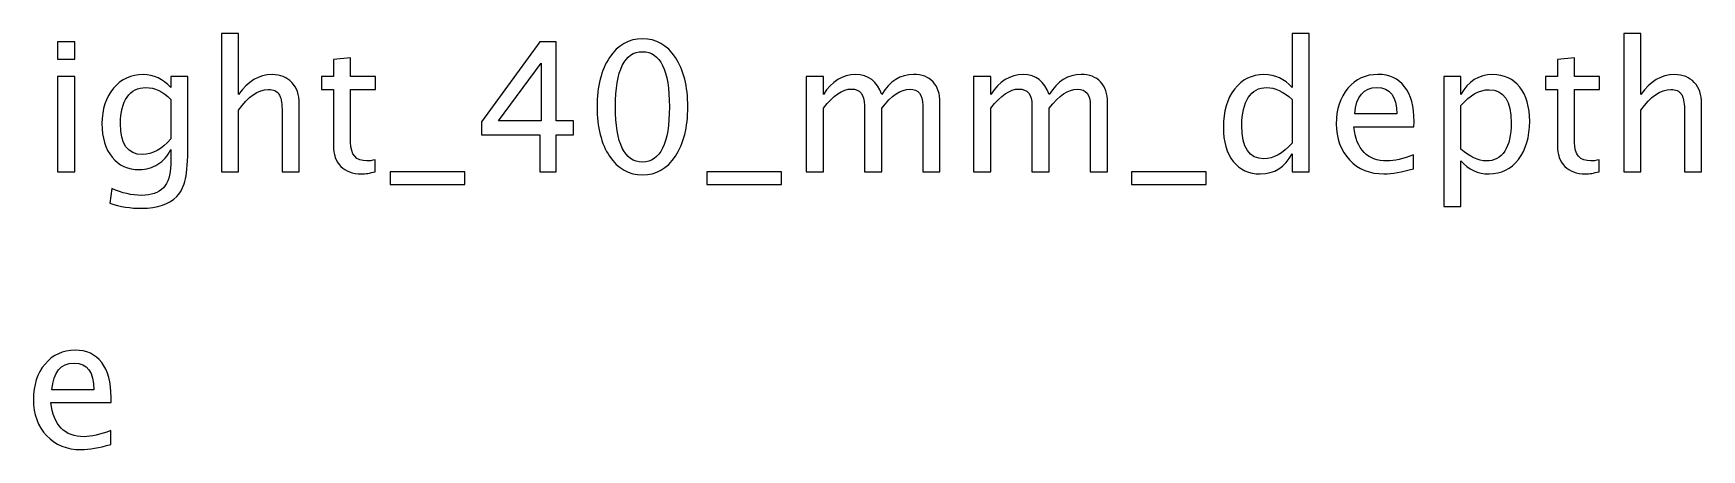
# Model space of a CAD drawing. Header units: centimetres. Extents: x -40.8 to 37.3, y -24.7 to 43.3.
# Drawn here: x 17.65 to 37.33, y 38.39 to 43.3 of the extents above; entities that cross this region are included whole.
import ezdxf

# ---------------------------------------------------------------- set-up
doc = ezdxf.new("R2010")
doc.units = ezdxf.units.CM
doc.header["$MEASUREMENT"] = 0
doc.layers.add('Layer 1', color=7, linetype='Continuous')

msp = doc.modelspace()

# ---------------------------------------------------------------- linework, layer by layer
at = {"layer": 'Layer 1'}
for points, knots in [([(19.86375, 41.67044), (19.86375, 41.67044), (19.86375, 43.30239), (19.86375, 43.30239), (19.86375, 43.30239), (19.86375, 43.30239), (20.06695, 43.30239), (20.06695, 43.30239), (20.06695, 43.30239), (20.06695, 43.30239), (20.06695, 42.58026), (20.06695, 42.58026), (20.06695, 42.58026), (20.17455, 42.73724), (20.30649, 42.81556), (20.46242, 42.81556), (20.46242, 42.81556), (20.56049, 42.81556), (20.63845, 42.78487), (20.69595, 42.72313), (20.69595, 42.72313), (20.75346, 42.66175), (20.78239, 42.57884), (20.78239, 42.47513), (20.78239, 42.47513), (20.78239, 42.47513), (20.78239, 41.67044), (20.78239, 41.67044), (20.78239, 41.67044), (20.78239, 41.67044), (20.57918, 41.67044), (20.57918, 41.67044), (20.57918, 41.67044), (20.57918, 41.67044), (20.57918, 42.40881), (20.57918, 42.40881), (20.57918, 42.40881), (20.57918, 42.49206), (20.56684, 42.55133), (20.5425, 42.58661), (20.5425, 42.58661), (20.5178, 42.62224), (20.47723, 42.63987), (20.42043, 42.63987), (20.42043, 42.63987), (20.29555, 42.63987), (20.17772, 42.55838), (20.06695, 42.3954), (20.06695, 42.3954), (20.06695, 42.3954), (20.06695, 41.67044), (20.06695, 41.67044), (20.06695, 41.67044), (20.06695, 41.67044), (19.86375, 41.67044), (19.86375, 41.67044)], [0, 0, 0, 0, 0.06666667, 0.06666667, 0.06666667, 0.06666667, 0.13333333, 0.13333333, 0.13333333, 0.13333333, 0.2, 0.2, 0.2, 0.2, 0.26666667, 0.26666667, 0.26666667, 0.26666667, 0.33333333, 0.33333333, 0.33333333, 0.33333333, 0.4, 0.4, 0.4, 0.4, 0.46666667, 0.46666667, 0.46666667, 0.46666667, 0.53333333, 0.53333333, 0.53333333, 0.53333333, 0.6, 0.6, 0.6, 0.6, 0.66666667, 0.66666667, 0.66666667, 0.66666667, 0.73333333, 0.73333333, 0.73333333, 0.73333333, 0.8, 0.8, 0.8, 0.8, 0.86666667, 0.86666667, 0.86666667, 0.86666667, 1, 1, 1, 1]), ([(32.49533, 41.67044), (32.49533, 41.67044), (32.49533, 41.88105), (32.49533, 41.88105), (32.49533, 41.88105), (32.41243, 41.72371), (32.28755, 41.64504), (32.12068, 41.64504), (32.12068, 41.64504), (31.98522, 41.64504), (31.87868, 41.69408), (31.80107, 41.7925), (31.80107, 41.7925), (31.72346, 41.89093), (31.68465, 42.02534), (31.68465, 42.19573), (31.68465, 42.19573), (31.68465, 42.38199), (31.72875, 42.53192), (31.81659, 42.64552), (31.81659, 42.64552), (31.90478, 42.75876), (32.0205, 42.81556), (32.16408, 42.81556), (32.16408, 42.81556), (32.29707, 42.81556), (32.40785, 42.76476), (32.49533, 42.66281), (32.49533, 42.66281), (32.49533, 42.66281), (32.49533, 43.30239), (32.49533, 43.30239), (32.49533, 43.30239), (32.49533, 43.30239), (32.69854, 43.30239), (32.69854, 43.30239), (32.69854, 43.30239), (32.69854, 43.30239), (32.69854, 41.67044), (32.69854, 41.67044), (32.69854, 41.67044), (32.69854, 41.67044), (32.49533, 41.67044), (32.49533, 41.67044)], [0, 0, 0, 0, 0.08333333, 0.08333333, 0.08333333, 0.08333333, 0.16666667, 0.16666667, 0.16666667, 0.16666667, 0.25, 0.25, 0.25, 0.25, 0.33333333, 0.33333333, 0.33333333, 0.33333333, 0.41666667, 0.41666667, 0.41666667, 0.41666667, 0.5, 0.5, 0.5, 0.5, 0.58333333, 0.58333333, 0.58333333, 0.58333333, 0.66666667, 0.66666667, 0.66666667, 0.66666667, 0.75, 0.75, 0.75, 0.75, 0.83333333, 0.83333333, 0.83333333, 0.83333333, 1, 1, 1, 1]), ([(36.4087, 41.67044), (36.4087, 41.67044), (36.4087, 43.30239), (36.4087, 43.30239), (36.4087, 43.30239), (36.4087, 43.30239), (36.6119, 43.30239), (36.6119, 43.30239), (36.6119, 43.30239), (36.6119, 43.30239), (36.6119, 42.58026), (36.6119, 42.58026), (36.6119, 42.58026), (36.7195, 42.73724), (36.85144, 42.81556), (37.00737, 42.81556), (37.00737, 42.81556), (37.10544, 42.81556), (37.1834, 42.78487), (37.2409, 42.72313), (37.2409, 42.72313), (37.29841, 42.66175), (37.32734, 42.57884), (37.32734, 42.47513), (37.32734, 42.47513), (37.32734, 42.47513), (37.32734, 41.67044), (37.32734, 41.67044), (37.32734, 41.67044), (37.32734, 41.67044), (37.12413, 41.67044), (37.12413, 41.67044), (37.12413, 41.67044), (37.12413, 41.67044), (37.12413, 42.40881), (37.12413, 42.40881), (37.12413, 42.40881), (37.12413, 42.49206), (37.11179, 42.55133), (37.08745, 42.58661), (37.08745, 42.58661), (37.06275, 42.62224), (37.02218, 42.63987), (36.96538, 42.63987), (36.96538, 42.63987), (36.8405, 42.63987), (36.72267, 42.55838), (36.6119, 42.3954), (36.6119, 42.3954), (36.6119, 42.3954), (36.6119, 41.67044), (36.6119, 41.67044), (36.6119, 41.67044), (36.6119, 41.67044), (36.4087, 41.67044), (36.4087, 41.67044)], [0, 0, 0, 0, 0.06666667, 0.06666667, 0.06666667, 0.06666667, 0.13333333, 0.13333333, 0.13333333, 0.13333333, 0.2, 0.2, 0.2, 0.2, 0.26666667, 0.26666667, 0.26666667, 0.26666667, 0.33333333, 0.33333333, 0.33333333, 0.33333333, 0.4, 0.4, 0.4, 0.4, 0.46666667, 0.46666667, 0.46666667, 0.46666667, 0.53333333, 0.53333333, 0.53333333, 0.53333333, 0.6, 0.6, 0.6, 0.6, 0.66666667, 0.66666667, 0.66666667, 0.66666667, 0.73333333, 0.73333333, 0.73333333, 0.73333333, 0.8, 0.8, 0.8, 0.8, 0.86666667, 0.86666667, 0.86666667, 0.86666667, 1, 1, 1, 1]), ([(17.93229, 42.99759), (17.93229, 42.99759), (17.93229, 43.20079), (17.93229, 43.20079), (17.93229, 43.20079), (17.93229, 43.20079), (18.13549, 43.20079), (18.13549, 43.20079), (18.13549, 43.20079), (18.13549, 43.20079), (18.13549, 42.99759), (18.13549, 42.99759), (18.13549, 42.99759), (18.13549, 42.99759), (17.93229, 42.99759), (17.93229, 42.99759)], [0, 0, 0, 0, 0.2, 0.2, 0.2, 0.2, 0.4, 0.4, 0.4, 0.4, 0.6, 0.6, 0.6, 0.6, 1, 1, 1, 1]), ([(23.62225, 41.67044), (23.62225, 41.67044), (23.62225, 42.10436), (23.62225, 42.10436), (23.62225, 42.10436), (23.62225, 42.10436), (22.93222, 42.10436), (22.93222, 42.10436), (22.93222, 42.10436), (22.93222, 42.10436), (22.93222, 42.25887), (22.93222, 42.25887), (22.93222, 42.25887), (22.93222, 42.25887), (23.62225, 43.20079), (23.62225, 43.20079), (23.62225, 43.20079), (23.62225, 43.20079), (23.81275, 43.20079), (23.81275, 43.20079), (23.81275, 43.20079), (23.81275, 43.20079), (23.81275, 42.27157), (23.81275, 42.27157), (23.81275, 42.27157), (23.81275, 42.27157), (24.01807, 42.27157), (24.01807, 42.27157), (24.01807, 42.27157), (24.01807, 42.27157), (24.01807, 42.10436), (24.01807, 42.10436), (24.01807, 42.10436), (24.01807, 42.10436), (23.81275, 42.10436), (23.81275, 42.10436), (23.81275, 42.10436), (23.81275, 42.10436), (23.81275, 41.67044), (23.81275, 41.67044), (23.81275, 41.67044), (23.81275, 41.67044), (23.62225, 41.67044), (23.62225, 41.67044)], [0, 0, 0, 0, 0.08333333, 0.08333333, 0.08333333, 0.08333333, 0.16666667, 0.16666667, 0.16666667, 0.16666667, 0.25, 0.25, 0.25, 0.25, 0.33333333, 0.33333333, 0.33333333, 0.33333333, 0.41666667, 0.41666667, 0.41666667, 0.41666667, 0.5, 0.5, 0.5, 0.5, 0.58333333, 0.58333333, 0.58333333, 0.58333333, 0.66666667, 0.66666667, 0.66666667, 0.66666667, 0.75, 0.75, 0.75, 0.75, 0.83333333, 0.83333333, 0.83333333, 0.83333333, 1, 1, 1, 1]), ([(24.83158, 41.63234), (24.67106, 41.63234), (24.54159, 41.70607), (24.44352, 41.85318), (24.44352, 41.85318), (24.3451, 42.00029), (24.29606, 42.19432), (24.29606, 42.43562), (24.29606, 42.43562), (24.29606, 42.67692), (24.3451, 42.87094), (24.44352, 43.01805), (24.44352, 43.01805), (24.54159, 43.16516), (24.67106, 43.23889), (24.83158, 43.23889), (24.83158, 43.23889), (24.9928, 43.23889), (25.12227, 43.16551), (25.22034, 43.01876), (25.22034, 43.01876), (25.31806, 42.872), (25.3671, 42.67762), (25.3671, 42.43562), (25.3671, 42.43562), (25.3671, 42.19432), (25.31806, 42.00029), (25.22034, 41.85318), (25.22034, 41.85318), (25.12227, 41.70607), (24.9928, 41.63234), (24.83158, 41.63234)], [0, 0, 0, 0, 0.11111111, 0.11111111, 0.11111111, 0.11111111, 0.22222222, 0.22222222, 0.22222222, 0.22222222, 0.33333333, 0.33333333, 0.33333333, 0.33333333, 0.44444444, 0.44444444, 0.44444444, 0.44444444, 0.55555556, 0.55555556, 0.55555556, 0.55555556, 0.66666667, 0.66666667, 0.66666667, 0.66666667, 0.77777778, 0.77777778, 0.77777778, 0.77777778, 1, 1, 1, 1]), ([(21.67915, 41.67079), (21.61636, 41.65351), (21.56168, 41.64504), (21.51546, 41.64504), (21.51546, 41.64504), (21.41175, 41.64504), (21.33096, 41.67467), (21.2731, 41.73394), (21.2731, 41.73394), (21.21489, 41.79321), (21.18597, 41.8754), (21.18597, 41.98088), (21.18597, 41.98088), (21.18597, 41.98088), (21.18597, 42.63987), (21.18597, 42.63987), (21.18597, 42.63987), (21.18597, 42.63987), (21.04556, 42.63987), (21.04556, 42.63987), (21.04556, 42.63987), (21.04556, 42.63987), (21.04556, 42.79228), (21.04556, 42.79228), (21.04556, 42.79228), (21.04556, 42.79228), (21.18597, 42.79228), (21.18597, 42.79228), (21.18597, 42.79228), (21.18597, 42.79228), (21.18597, 42.99512), (21.18597, 42.99512), (21.18597, 42.99512), (21.18597, 42.99512), (21.38917, 43.01453), (21.38917, 43.01453), (21.38917, 43.01453), (21.38917, 43.01453), (21.38917, 42.79228), (21.38917, 42.79228), (21.38917, 42.79228), (21.38917, 42.79228), (21.68338, 42.79228), (21.68338, 42.79228), (21.68338, 42.79228), (21.68338, 42.79228), (21.68338, 42.63987), (21.68338, 42.63987), (21.68338, 42.63987), (21.68338, 42.63987), (21.38917, 42.63987), (21.38917, 42.63987), (21.38917, 42.63987), (21.38917, 42.63987), (21.38917, 42.01757), (21.38917, 42.01757), (21.38917, 42.01757), (21.38917, 41.87082), (21.45302, 41.79744), (21.58037, 41.79744), (21.58037, 41.79744), (21.60754, 41.79744), (21.64035, 41.80203), (21.67915, 41.81085), (21.67915, 41.81085), (21.67915, 41.81085), (21.67915, 41.67079), (21.67915, 41.67079)], [0, 0, 0, 0, 0.05555556, 0.05555556, 0.05555556, 0.05555556, 0.11111111, 0.11111111, 0.11111111, 0.11111111, 0.16666667, 0.16666667, 0.16666667, 0.16666667, 0.22222222, 0.22222222, 0.22222222, 0.22222222, 0.27777778, 0.27777778, 0.27777778, 0.27777778, 0.33333333, 0.33333333, 0.33333333, 0.33333333, 0.38888889, 0.38888889, 0.38888889, 0.38888889, 0.44444444, 0.44444444, 0.44444444, 0.44444444, 0.5, 0.5, 0.5, 0.5, 0.55555556, 0.55555556, 0.55555556, 0.55555556, 0.61111111, 0.61111111, 0.61111111, 0.61111111, 0.66666667, 0.66666667, 0.66666667, 0.66666667, 0.72222222, 0.72222222, 0.72222222, 0.72222222, 0.77777778, 0.77777778, 0.77777778, 0.77777778, 0.83333333, 0.83333333, 0.83333333, 0.83333333, 0.88888889, 0.88888889, 0.88888889, 0.88888889, 1, 1, 1, 1]), ([(23.13295, 42.27157), (23.13295, 42.27157), (23.63495, 42.27157), (23.63495, 42.27157), (23.63495, 42.27157), (23.63495, 42.27157), (23.63495, 42.94961), (23.63495, 42.94961), (23.63495, 42.94961), (23.63495, 42.94961), (23.13295, 42.27157), (23.13295, 42.27157)], [0, 0, 0, 0, 0.25, 0.25, 0.25, 0.25, 0.5, 0.5, 0.5, 0.5, 1, 1, 1, 1]), ([(24.83122, 41.78474), (25.04324, 41.78474), (25.14908, 42.0017), (25.14908, 42.43562), (25.14908, 42.43562), (25.14908, 42.86953), (25.04324, 43.08649), (24.83122, 43.08649), (24.83122, 43.08649), (24.61991, 43.08649), (24.51408, 42.86953), (24.51408, 42.43562), (24.51408, 42.43562), (24.51408, 42.0017), (24.61991, 41.78474), (24.83122, 41.78474)], [0, 0, 0, 0, 0.2, 0.2, 0.2, 0.2, 0.4, 0.4, 0.4, 0.4, 0.6, 0.6, 0.6, 0.6, 1, 1, 1, 1]), ([(36.11872, 41.67079), (36.05593, 41.65351), (36.00125, 41.64504), (35.95503, 41.64504), (35.95503, 41.64504), (35.85132, 41.64504), (35.77053, 41.67467), (35.71267, 41.73394), (35.71267, 41.73394), (35.65446, 41.79321), (35.62554, 41.8754), (35.62554, 41.98088), (35.62554, 41.98088), (35.62554, 41.98088), (35.62554, 42.63987), (35.62554, 42.63987), (35.62554, 42.63987), (35.62554, 42.63987), (35.48513, 42.63987), (35.48513, 42.63987), (35.48513, 42.63987), (35.48513, 42.63987), (35.48513, 42.79228), (35.48513, 42.79228), (35.48513, 42.79228), (35.48513, 42.79228), (35.62554, 42.79228), (35.62554, 42.79228), (35.62554, 42.79228), (35.62554, 42.79228), (35.62554, 42.99512), (35.62554, 42.99512), (35.62554, 42.99512), (35.62554, 42.99512), (35.82874, 43.01453), (35.82874, 43.01453), (35.82874, 43.01453), (35.82874, 43.01453), (35.82874, 42.79228), (35.82874, 42.79228), (35.82874, 42.79228), (35.82874, 42.79228), (36.12295, 42.79228), (36.12295, 42.79228), (36.12295, 42.79228), (36.12295, 42.79228), (36.12295, 42.63987), (36.12295, 42.63987), (36.12295, 42.63987), (36.12295, 42.63987), (35.82874, 42.63987), (35.82874, 42.63987), (35.82874, 42.63987), (35.82874, 42.63987), (35.82874, 42.01757), (35.82874, 42.01757), (35.82874, 42.01757), (35.82874, 41.87082), (35.89259, 41.79744), (36.01994, 41.79744), (36.01994, 41.79744), (36.04711, 41.79744), (36.07992, 41.80203), (36.11872, 41.81085), (36.11872, 41.81085), (36.11872, 41.81085), (36.11872, 41.67079), (36.11872, 41.67079)], [0, 0, 0, 0, 0.05555556, 0.05555556, 0.05555556, 0.05555556, 0.11111111, 0.11111111, 0.11111111, 0.11111111, 0.16666667, 0.16666667, 0.16666667, 0.16666667, 0.22222222, 0.22222222, 0.22222222, 0.22222222, 0.27777778, 0.27777778, 0.27777778, 0.27777778, 0.33333333, 0.33333333, 0.33333333, 0.33333333, 0.38888889, 0.38888889, 0.38888889, 0.38888889, 0.44444444, 0.44444444, 0.44444444, 0.44444444, 0.5, 0.5, 0.5, 0.5, 0.55555556, 0.55555556, 0.55555556, 0.55555556, 0.61111111, 0.61111111, 0.61111111, 0.61111111, 0.66666667, 0.66666667, 0.66666667, 0.66666667, 0.72222222, 0.72222222, 0.72222222, 0.72222222, 0.77777778, 0.77777778, 0.77777778, 0.77777778, 0.83333333, 0.83333333, 0.83333333, 0.83333333, 0.88888889, 0.88888889, 0.88888889, 0.88888889, 1, 1, 1, 1]), ([(17.93229, 41.67044), (17.93229, 41.67044), (17.93229, 42.79228), (17.93229, 42.79228), (17.93229, 42.79228), (17.93229, 42.79228), (18.13549, 42.79228), (18.13549, 42.79228), (18.13549, 42.79228), (18.13549, 42.79228), (18.13549, 41.67044), (18.13549, 41.67044), (18.13549, 41.67044), (18.13549, 41.67044), (17.93229, 41.67044), (17.93229, 41.67044)], [0, 0, 0, 0, 0.2, 0.2, 0.2, 0.2, 0.4, 0.4, 0.4, 0.4, 0.6, 0.6, 0.6, 0.6, 1, 1, 1, 1]), ([(18.54824, 41.29791), (18.54824, 41.29791), (18.57223, 41.47359), (18.57223, 41.47359), (18.57223, 41.47359), (18.69006, 41.41856), (18.80683, 41.39104), (18.92219, 41.39104), (18.92219, 41.39104), (19.15114, 41.39104), (19.26579, 41.5124), (19.26579, 41.75475), (19.26579, 41.75475), (19.26579, 41.75475), (19.26579, 41.93114), (19.26579, 41.93114), (19.26579, 41.93114), (19.23052, 41.85671), (19.18042, 41.7992), (19.11516, 41.75793), (19.11516, 41.75793), (19.04989, 41.71665), (18.97722, 41.69584), (18.89714, 41.69584), (18.89714, 41.69584), (18.76132, 41.69584), (18.65372, 41.74452), (18.57435, 41.84189), (18.57435, 41.84189), (18.49497, 41.93926), (18.45511, 42.0712), (18.45511, 42.23771), (18.45511, 42.23771), (18.45511, 42.4081), (18.50027, 42.54709), (18.59058, 42.65469), (18.59058, 42.65469), (18.68124, 42.76194), (18.79801, 42.81556), (18.94159, 42.81556), (18.94159, 42.81556), (19.06718, 42.81556), (19.17548, 42.76476), (19.26579, 42.66281), (19.26579, 42.66281), (19.26579, 42.66281), (19.26579, 42.79228), (19.26579, 42.79228), (19.26579, 42.79228), (19.26579, 42.79228), (19.469, 42.79228), (19.469, 42.79228), (19.469, 42.79228), (19.469, 42.79228), (19.469, 41.97665), (19.469, 41.97665), (19.469, 41.97665), (19.469, 41.80132), (19.45982, 41.6715), (19.44148, 41.58718), (19.44148, 41.58718), (19.42349, 41.50287), (19.38891, 41.43373), (19.33882, 41.3801), (19.33882, 41.3801), (19.24992, 41.28591), (19.11093, 41.23864), (18.92219, 41.23864), (18.92219, 41.23864), (18.79272, 41.23864), (18.66819, 41.25839), (18.54824, 41.29791)], [0, 0, 0, 0, 0.05263158, 0.05263158, 0.05263158, 0.05263158, 0.10526316, 0.10526316, 0.10526316, 0.10526316, 0.15789474, 0.15789474, 0.15789474, 0.15789474, 0.21052632, 0.21052632, 0.21052632, 0.21052632, 0.26315789, 0.26315789, 0.26315789, 0.26315789, 0.31578947, 0.31578947, 0.31578947, 0.31578947, 0.36842105, 0.36842105, 0.36842105, 0.36842105, 0.42105263, 0.42105263, 0.42105263, 0.42105263, 0.47368421, 0.47368421, 0.47368421, 0.47368421, 0.52631579, 0.52631579, 0.52631579, 0.52631579, 0.57894737, 0.57894737, 0.57894737, 0.57894737, 0.63157895, 0.63157895, 0.63157895, 0.63157895, 0.68421053, 0.68421053, 0.68421053, 0.68421053, 0.73684211, 0.73684211, 0.73684211, 0.73684211, 0.78947368, 0.78947368, 0.78947368, 0.78947368, 0.84210526, 0.84210526, 0.84210526, 0.84210526, 0.89473684, 0.89473684, 0.89473684, 0.89473684, 1, 1, 1, 1]), ([(26.76269, 41.67044), (26.76269, 41.67044), (26.76269, 42.79228), (26.76269, 42.79228), (26.76269, 42.79228), (26.76269, 42.79228), (26.96589, 42.79228), (26.96589, 42.79228), (26.96589, 42.79228), (26.96589, 42.79228), (26.96589, 42.58026), (26.96589, 42.58026), (26.96589, 42.58026), (27.06502, 42.73724), (27.19202, 42.81556), (27.3476, 42.81556), (27.3476, 42.81556), (27.49753, 42.81556), (27.59948, 42.73724), (27.65381, 42.58026), (27.65381, 42.58026), (27.75012, 42.73865), (27.87571, 42.81768), (28.02987, 42.81768), (28.02987, 42.81768), (28.1283, 42.81768), (28.20485, 42.78875), (28.25953, 42.73054), (28.25953, 42.73054), (28.31421, 42.67233), (28.34173, 42.59084), (28.34173, 42.48606), (28.34173, 42.48606), (28.34173, 42.48606), (28.34173, 41.67044), (28.34173, 41.67044), (28.34173, 41.67044), (28.34173, 41.67044), (28.13853, 41.67044), (28.13853, 41.67044), (28.13853, 41.67044), (28.13853, 41.67044), (28.13853, 42.45255), (28.13853, 42.45255), (28.13853, 42.45255), (28.13853, 42.58026), (28.08773, 42.64411), (27.98613, 42.64411), (27.98613, 42.64411), (27.88064, 42.64411), (27.76987, 42.56967), (27.65381, 42.42045), (27.65381, 42.42045), (27.65381, 42.42045), (27.65381, 41.67044), (27.65381, 41.67044), (27.65381, 41.67044), (27.65381, 41.67044), (27.45061, 41.67044), (27.45061, 41.67044), (27.45061, 41.67044), (27.45061, 41.67044), (27.45061, 42.45326), (27.45061, 42.45326), (27.45061, 42.45326), (27.45061, 42.58202), (27.3991, 42.64622), (27.29574, 42.64622), (27.29574, 42.64622), (27.19308, 42.64622), (27.08301, 42.57144), (26.96589, 42.42151), (26.96589, 42.42151), (26.96589, 42.42151), (26.96589, 41.67044), (26.96589, 41.67044), (26.96589, 41.67044), (26.96589, 41.67044), (26.76269, 41.67044), (26.76269, 41.67044)], [0, 0, 0, 0, 0.04761905, 0.04761905, 0.04761905, 0.04761905, 0.0952381, 0.0952381, 0.0952381, 0.0952381, 0.14285714, 0.14285714, 0.14285714, 0.14285714, 0.19047619, 0.19047619, 0.19047619, 0.19047619, 0.23809524, 0.23809524, 0.23809524, 0.23809524, 0.28571429, 0.28571429, 0.28571429, 0.28571429, 0.33333333, 0.33333333, 0.33333333, 0.33333333, 0.38095238, 0.38095238, 0.38095238, 0.38095238, 0.42857143, 0.42857143, 0.42857143, 0.42857143, 0.47619048, 0.47619048, 0.47619048, 0.47619048, 0.52380952, 0.52380952, 0.52380952, 0.52380952, 0.57142857, 0.57142857, 0.57142857, 0.57142857, 0.61904762, 0.61904762, 0.61904762, 0.61904762, 0.66666667, 0.66666667, 0.66666667, 0.66666667, 0.71428571, 0.71428571, 0.71428571, 0.71428571, 0.76190476, 0.76190476, 0.76190476, 0.76190476, 0.80952381, 0.80952381, 0.80952381, 0.80952381, 0.85714286, 0.85714286, 0.85714286, 0.85714286, 0.9047619, 0.9047619, 0.9047619, 0.9047619, 1, 1, 1, 1]), ([(28.73895, 41.67044), (28.73895, 41.67044), (28.73895, 42.79228), (28.73895, 42.79228), (28.73895, 42.79228), (28.73895, 42.79228), (28.94215, 42.79228), (28.94215, 42.79228), (28.94215, 42.79228), (28.94215, 42.79228), (28.94215, 42.58026), (28.94215, 42.58026), (28.94215, 42.58026), (29.04128, 42.73724), (29.16828, 42.81556), (29.32386, 42.81556), (29.32386, 42.81556), (29.47379, 42.81556), (29.57574, 42.73724), (29.63007, 42.58026), (29.63007, 42.58026), (29.72638, 42.73865), (29.85197, 42.81768), (30.00613, 42.81768), (30.00613, 42.81768), (30.10456, 42.81768), (30.18111, 42.78875), (30.23579, 42.73054), (30.23579, 42.73054), (30.29047, 42.67233), (30.31799, 42.59084), (30.31799, 42.48606), (30.31799, 42.48606), (30.31799, 42.48606), (30.31799, 41.67044), (30.31799, 41.67044), (30.31799, 41.67044), (30.31799, 41.67044), (30.11479, 41.67044), (30.11479, 41.67044), (30.11479, 41.67044), (30.11479, 41.67044), (30.11479, 42.45255), (30.11479, 42.45255), (30.11479, 42.45255), (30.11479, 42.58026), (30.06399, 42.64411), (29.96239, 42.64411), (29.96239, 42.64411), (29.8569, 42.64411), (29.74613, 42.56967), (29.63007, 42.42045), (29.63007, 42.42045), (29.63007, 42.42045), (29.63007, 41.67044), (29.63007, 41.67044), (29.63007, 41.67044), (29.63007, 41.67044), (29.42687, 41.67044), (29.42687, 41.67044), (29.42687, 41.67044), (29.42687, 41.67044), (29.42687, 42.45326), (29.42687, 42.45326), (29.42687, 42.45326), (29.42687, 42.58202), (29.37536, 42.64622), (29.272, 42.64622), (29.272, 42.64622), (29.16934, 42.64622), (29.05927, 42.57144), (28.94215, 42.42151), (28.94215, 42.42151), (28.94215, 42.42151), (28.94215, 41.67044), (28.94215, 41.67044), (28.94215, 41.67044), (28.94215, 41.67044), (28.73895, 41.67044), (28.73895, 41.67044)], [0, 0, 0, 0, 0.04761905, 0.04761905, 0.04761905, 0.04761905, 0.0952381, 0.0952381, 0.0952381, 0.0952381, 0.14285714, 0.14285714, 0.14285714, 0.14285714, 0.19047619, 0.19047619, 0.19047619, 0.19047619, 0.23809524, 0.23809524, 0.23809524, 0.23809524, 0.28571429, 0.28571429, 0.28571429, 0.28571429, 0.33333333, 0.33333333, 0.33333333, 0.33333333, 0.38095238, 0.38095238, 0.38095238, 0.38095238, 0.42857143, 0.42857143, 0.42857143, 0.42857143, 0.47619048, 0.47619048, 0.47619048, 0.47619048, 0.52380952, 0.52380952, 0.52380952, 0.52380952, 0.57142857, 0.57142857, 0.57142857, 0.57142857, 0.61904762, 0.61904762, 0.61904762, 0.61904762, 0.66666667, 0.66666667, 0.66666667, 0.66666667, 0.71428571, 0.71428571, 0.71428571, 0.71428571, 0.76190476, 0.76190476, 0.76190476, 0.76190476, 0.80952381, 0.80952381, 0.80952381, 0.80952381, 0.85714286, 0.85714286, 0.85714286, 0.85714286, 0.9047619, 0.9047619, 0.9047619, 0.9047619, 1, 1, 1, 1]), ([(33.92902, 41.70642), (33.7925, 41.6655), (33.67573, 41.64504), (33.57836, 41.64504), (33.57836, 41.64504), (33.4122, 41.64504), (33.27709, 41.70007), (33.17302, 41.80979), (33.17302, 41.80979), (33.06895, 41.9195), (33.01674, 42.06167), (33.01674, 42.23665), (33.01674, 42.23665), (33.01674, 42.40634), (33.0626, 42.54568), (33.15468, 42.65469), (33.15468, 42.65469), (33.24675, 42.76335), (33.36458, 42.81768), (33.50816, 42.81768), (33.50816, 42.81768), (33.64398, 42.81768), (33.74911, 42.76934), (33.82319, 42.67268), (33.82319, 42.67268), (33.89727, 42.57602), (33.93432, 42.43914), (33.93432, 42.2617), (33.93432, 42.2617), (33.93432, 42.2617), (33.93326, 42.19961), (33.93326, 42.19961), (33.93326, 42.19961), (33.93326, 42.19961), (33.22417, 42.19961), (33.22417, 42.19961), (33.22417, 42.19961), (33.25381, 41.9315), (33.38469, 41.79744), (33.61646, 41.79744), (33.61646, 41.79744), (33.70148, 41.79744), (33.80555, 41.82143), (33.92902, 41.86941), (33.92902, 41.86941), (33.92902, 41.86941), (33.92902, 41.70642), (33.92902, 41.70642)], [0, 0, 0, 0, 0.07692308, 0.07692308, 0.07692308, 0.07692308, 0.15384615, 0.15384615, 0.15384615, 0.15384615, 0.23076923, 0.23076923, 0.23076923, 0.23076923, 0.30769231, 0.30769231, 0.30769231, 0.30769231, 0.38461538, 0.38461538, 0.38461538, 0.38461538, 0.46153846, 0.46153846, 0.46153846, 0.46153846, 0.53846154, 0.53846154, 0.53846154, 0.53846154, 0.61538462, 0.61538462, 0.61538462, 0.61538462, 0.69230769, 0.69230769, 0.69230769, 0.69230769, 0.76923077, 0.76923077, 0.76923077, 0.76923077, 0.84615385, 0.84615385, 0.84615385, 0.84615385, 1, 1, 1, 1]), ([(34.28498, 41.26192), (34.28498, 41.26192), (34.28498, 42.79228), (34.28498, 42.79228), (34.28498, 42.79228), (34.28498, 42.79228), (34.48818, 42.79228), (34.48818, 42.79228), (34.48818, 42.79228), (34.48818, 42.79228), (34.48818, 42.58026), (34.48818, 42.58026), (34.48818, 42.58026), (34.57144, 42.73724), (34.69667, 42.81556), (34.86354, 42.81556), (34.86354, 42.81556), (34.99865, 42.81556), (35.10484, 42.76652), (35.18245, 42.6681), (35.18245, 42.6681), (35.26006, 42.56967), (35.29887, 42.43526), (35.29887, 42.26487), (35.29887, 42.26487), (35.29887, 42.07931), (35.25477, 41.92938), (35.16693, 41.81578), (35.16693, 41.81578), (35.07908, 41.70184), (34.96337, 41.64504), (34.82015, 41.64504), (34.82015, 41.64504), (34.68715, 41.64504), (34.57638, 41.69584), (34.48818, 41.79779), (34.48818, 41.79779), (34.48818, 41.79779), (34.48818, 41.26192), (34.48818, 41.26192), (34.48818, 41.26192), (34.48818, 41.26192), (34.28498, 41.26192), (34.28498, 41.26192)], [0, 0, 0, 0, 0.08333333, 0.08333333, 0.08333333, 0.08333333, 0.16666667, 0.16666667, 0.16666667, 0.16666667, 0.25, 0.25, 0.25, 0.25, 0.33333333, 0.33333333, 0.33333333, 0.33333333, 0.41666667, 0.41666667, 0.41666667, 0.41666667, 0.5, 0.5, 0.5, 0.5, 0.58333333, 0.58333333, 0.58333333, 0.58333333, 0.66666667, 0.66666667, 0.66666667, 0.66666667, 0.75, 0.75, 0.75, 0.75, 0.83333333, 0.83333333, 0.83333333, 0.83333333, 1, 1, 1, 1]), ([(19.26579, 42.0585), (19.26579, 42.0585), (19.26579, 42.52381), (19.26579, 42.52381), (19.26579, 42.52381), (19.17619, 42.61659), (19.07847, 42.66316), (18.97299, 42.66316), (18.97299, 42.66316), (18.87915, 42.66316), (18.80577, 42.62576), (18.75286, 42.55062), (18.75286, 42.55062), (18.69959, 42.47583), (18.67313, 42.37176), (18.67313, 42.23912), (18.67313, 42.23912), (18.67313, 41.99535), (18.75956, 41.87364), (18.93277, 41.87364), (18.93277, 41.87364), (19.0506, 41.87364), (19.16173, 41.93538), (19.26579, 42.0585)], [0, 0, 0, 0, 0.14285714, 0.14285714, 0.14285714, 0.14285714, 0.28571429, 0.28571429, 0.28571429, 0.28571429, 0.42857143, 0.42857143, 0.42857143, 0.42857143, 0.57142857, 0.57142857, 0.57142857, 0.57142857, 0.71428571, 0.71428571, 0.71428571, 0.71428571, 1, 1, 1, 1]), ([(32.49533, 42.52381), (32.38985, 42.61659), (32.29002, 42.66316), (32.19547, 42.66316), (32.19547, 42.66316), (32.10234, 42.66316), (32.03037, 42.62435), (31.97922, 42.54639), (31.97922, 42.54639), (31.92807, 42.46878), (31.90267, 42.35871), (31.90267, 42.21619), (31.90267, 42.21619), (31.90267, 41.95407), (31.98945, 41.82284), (32.16337, 41.82284), (32.16337, 41.82284), (32.27626, 41.82284), (32.38703, 41.88458), (32.49533, 42.0077), (32.49533, 42.0077), (32.49533, 42.0077), (32.49533, 42.52381), (32.49533, 42.52381)], [0, 0, 0, 0, 0.14285714, 0.14285714, 0.14285714, 0.14285714, 0.28571429, 0.28571429, 0.28571429, 0.28571429, 0.42857143, 0.42857143, 0.42857143, 0.42857143, 0.57142857, 0.57142857, 0.57142857, 0.57142857, 0.71428571, 0.71428571, 0.71428571, 0.71428571, 1, 1, 1, 1]), ([(33.23476, 42.35201), (33.23476, 42.35201), (33.73006, 42.35201), (33.73006, 42.35201), (33.73006, 42.35201), (33.73006, 42.56085), (33.65209, 42.66527), (33.49652, 42.66527), (33.49652, 42.66527), (33.33989, 42.66527), (33.25275, 42.56085), (33.23476, 42.35201)], [0, 0, 0, 0, 0.25, 0.25, 0.25, 0.25, 0.5, 0.5, 0.5, 0.5, 1, 1, 1, 1]), ([(34.48818, 41.93785), (34.59296, 41.84436), (34.69279, 41.79744), (34.78769, 41.79744), (34.78769, 41.79744), (34.88118, 41.79744), (34.9535, 41.8366), (35.0043, 41.91456), (35.0043, 41.91456), (35.05545, 41.99253), (35.08085, 42.10224), (35.08085, 42.24406), (35.08085, 42.24406), (35.08085, 42.50652), (34.99406, 42.63776), (34.8205, 42.63776), (34.8205, 42.63776), (34.7069, 42.63776), (34.59613, 42.57637), (34.48818, 42.45326), (34.48818, 42.45326), (34.48818, 42.45326), (34.48818, 41.93785), (34.48818, 41.93785)], [0, 0, 0, 0, 0.14285714, 0.14285714, 0.14285714, 0.14285714, 0.28571429, 0.28571429, 0.28571429, 0.28571429, 0.42857143, 0.42857143, 0.42857143, 0.42857143, 0.57142857, 0.57142857, 0.57142857, 0.57142857, 0.71428571, 0.71428571, 0.71428571, 0.71428571, 1, 1, 1, 1]), ([(21.85483, 41.51804), (21.85483, 41.51804), (21.85483, 41.67044), (21.85483, 41.67044), (21.85483, 41.67044), (21.85483, 41.67044), (22.73536, 41.67044), (22.73536, 41.67044), (22.73536, 41.67044), (22.73536, 41.67044), (22.73536, 41.51804), (22.73536, 41.51804), (22.73536, 41.51804), (22.73536, 41.51804), (21.85483, 41.51804), (21.85483, 41.51804)], [0, 0, 0, 0, 0.2, 0.2, 0.2, 0.2, 0.4, 0.4, 0.4, 0.4, 0.6, 0.6, 0.6, 0.6, 1, 1, 1, 1]), ([(25.59005, 41.51804), (25.59005, 41.51804), (25.59005, 41.67044), (25.59005, 41.67044), (25.59005, 41.67044), (25.59005, 41.67044), (26.47058, 41.67044), (26.47058, 41.67044), (26.47058, 41.67044), (26.47058, 41.67044), (26.47058, 41.51804), (26.47058, 41.51804), (26.47058, 41.51804), (26.47058, 41.51804), (25.59005, 41.51804), (25.59005, 41.51804)], [0, 0, 0, 0, 0.2, 0.2, 0.2, 0.2, 0.4, 0.4, 0.4, 0.4, 0.6, 0.6, 0.6, 0.6, 1, 1, 1, 1]), ([(30.60091, 41.51804), (30.60091, 41.51804), (30.60091, 41.67044), (30.60091, 41.67044), (30.60091, 41.67044), (30.60091, 41.67044), (31.48144, 41.67044), (31.48144, 41.67044), (31.48144, 41.67044), (31.48144, 41.67044), (31.48144, 41.51804), (31.48144, 41.51804), (31.48144, 41.51804), (31.48144, 41.51804), (30.60091, 41.51804), (30.60091, 41.51804)], [0, 0, 0, 0, 0.2, 0.2, 0.2, 0.2, 0.4, 0.4, 0.4, 0.4, 0.6, 0.6, 0.6, 0.6, 1, 1, 1, 1]), ([(18.55811, 38.45381), (18.42159, 38.41289), (18.30482, 38.39243), (18.20745, 38.39243), (18.20745, 38.39243), (18.04129, 38.39243), (17.90618, 38.44746), (17.80211, 38.55718), (17.80211, 38.55718), (17.69804, 38.66689), (17.64583, 38.80906), (17.64583, 38.98404), (17.64583, 38.98404), (17.64583, 39.15373), (17.69169, 39.29307), (17.78377, 39.40208), (17.78377, 39.40208), (17.87584, 39.51074), (17.99367, 39.56507), (18.13725, 39.56507), (18.13725, 39.56507), (18.27307, 39.56507), (18.3782, 39.51673), (18.45228, 39.42007), (18.45228, 39.42007), (18.52636, 39.32341), (18.56341, 39.18653), (18.56341, 39.00909), (18.56341, 39.00909), (18.56341, 39.00909), (18.56235, 38.947), (18.56235, 38.947), (18.56235, 38.947), (18.56235, 38.947), (17.85326, 38.947), (17.85326, 38.947), (17.85326, 38.947), (17.8829, 38.67889), (18.01378, 38.54483), (18.24555, 38.54483), (18.24555, 38.54483), (18.33057, 38.54483), (18.43464, 38.56882), (18.55811, 38.6168), (18.55811, 38.6168), (18.55811, 38.6168), (18.55811, 38.45381), (18.55811, 38.45381)], [0, 0, 0, 0, 0.07692308, 0.07692308, 0.07692308, 0.07692308, 0.15384615, 0.15384615, 0.15384615, 0.15384615, 0.23076923, 0.23076923, 0.23076923, 0.23076923, 0.30769231, 0.30769231, 0.30769231, 0.30769231, 0.38461538, 0.38461538, 0.38461538, 0.38461538, 0.46153846, 0.46153846, 0.46153846, 0.46153846, 0.53846154, 0.53846154, 0.53846154, 0.53846154, 0.61538462, 0.61538462, 0.61538462, 0.61538462, 0.69230769, 0.69230769, 0.69230769, 0.69230769, 0.76923077, 0.76923077, 0.76923077, 0.76923077, 0.84615385, 0.84615385, 0.84615385, 0.84615385, 1, 1, 1, 1]), ([(17.86385, 39.0994), (17.86385, 39.0994), (18.35915, 39.0994), (18.35915, 39.0994), (18.35915, 39.0994), (18.35915, 39.30824), (18.28118, 39.41266), (18.12561, 39.41266), (18.12561, 39.41266), (17.96898, 39.41266), (17.88184, 39.30824), (17.86385, 39.0994)], [0, 0, 0, 0, 0.25, 0.25, 0.25, 0.25, 0.5, 0.5, 0.5, 0.5, 1, 1, 1, 1])]:
    msp.add_open_spline(points, degree=3, knots=knots, dxfattribs=at)

doc.saveas('drawing.dxf')
